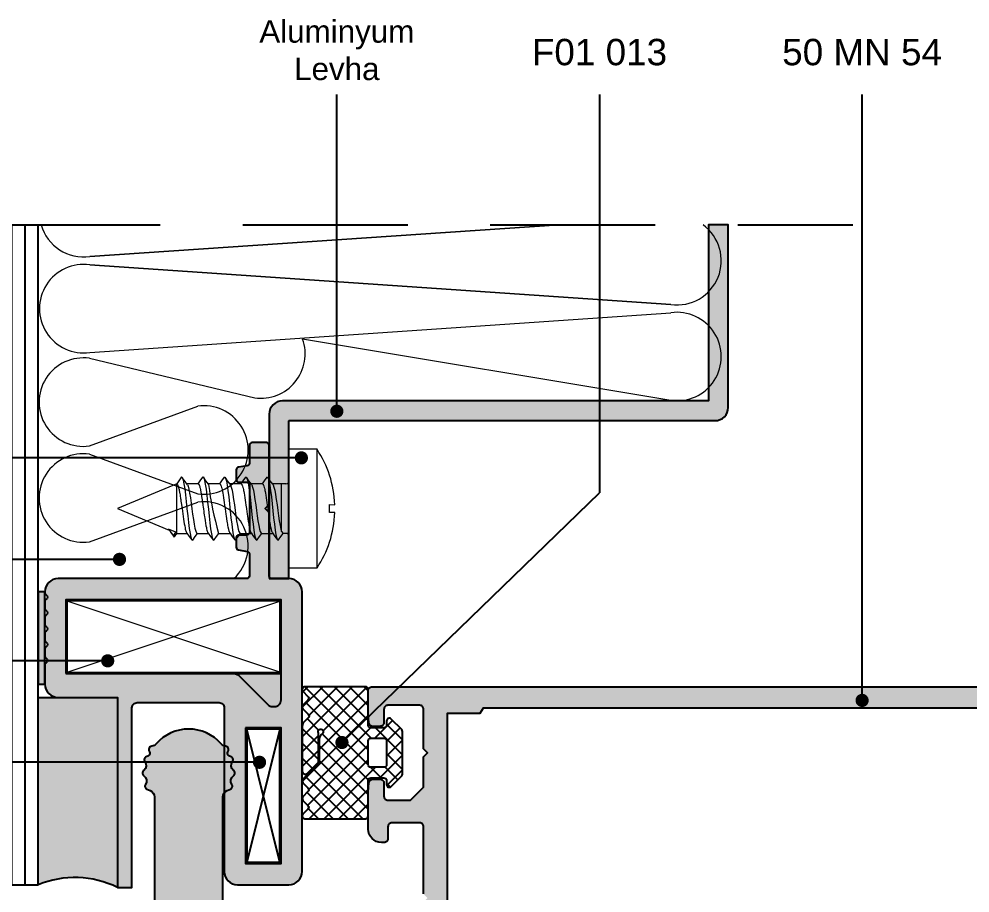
# Model space of a CAD drawing. Header units: millimetres. Extents: x 12 to 3612, y 18 to 315.
# Drawn here: x 2612 to 2684.1, y 175.8 to 242 of the extents above; entities that cross this region are included whole.
import ezdxf

# ---------------------------------------------------------------- set-up
doc = ezdxf.new("R2010")
doc.units = ezdxf.units.MM
doc.linetypes.add('HIDDEN', pattern=[0.375, 0.25, -0.125])
doc.linetypes.add('SLD-Katı', pattern=[0])
for name, color, linetype in [('1', 11, 'Continuous'), ('Aksesuar', 7, 'Continuous'), ('SILIKON-102', 6, 'Continuous')]:
    doc.layers.add(name, color=color, linetype=linetype)
doc.styles.get("Standard").update_dxf_attribs({"font": 'arial.ttf'})
doc.dimstyles.new('ISO-25', dxfattribs={"dimtxt": 2.5, "dimasz": 2.5, "dimexe": 1.25, "dimexo": 0.625, "dimtad": 1, "dimtxsty": 'Standard', "dimcen": 2.5, "dimadec": 0, "dimazin": 0, "dimtfac": 1, "dimtmove": 0, "dimatfit": 3, "dimfxl": 1, "dimarcsym": 0})

# ---------------------------------------------------------------- blocks, each defined once
blk = doc.blocks.new('13-3783')
blk.add_hatch(color=253).paths.add_polyline_path([(-27.802, 81.811), (-28.802, 81.811), (-29.302, 81.311), (-29.302, 77.611, -0.414214), (-29.602, 77.311), (-32.7, 77.311, 0.315302), (-32.982, 77.114), (-33.02, 77.008, -0.315302), (-33.302, 76.811), (-44.17, 76.811, -0.303347), (-44.632, 77.12), (-44.736, 77.37, 0.476353), (-45.108, 77.481, -0.413025), (-45.761, 77.602, 0.508248), (-46.165, 77.612, -0.413025), (-46.823, 77.526, 0.558158), (-47.221, 77.374, -0.523787), (-47.62, 77.196, 0.552805), (-47.999, 77.006, -0.193302), (-48.17, 76.675, 0.218563), (-49.302, 74.211, 0.218563), (-48.17, 71.746, -0.193302), (-47.999, 71.416, 0.552805), (-47.62, 71.226, -0.523787), (-47.221, 71.048, 0.558158), (-46.823, 70.896, -0.413025), (-46.165, 70.809, 0.508248), (-45.761, 70.82, -0.413025), (-45.108, 70.941, 0.476353), (-44.736, 71.052), (-44.632, 71.302, -0.303347), (-44.17, 71.611), (-22.802, 71.611, 0.414214), (-22.502, 71.911), (-22.502, 77.011, 0.414214), (-22.802, 77.311), (-25.302, 77.311, -0.414214), (-25.802, 77.811), (-25.802, 81.311), (-26.302, 81.811), (-27.202, 81.811), (-27.502, 81.511)])
at = {"color": 253}
blk.add_lwpolyline([(-22.502, 71.911), (-22.502, 77.011, 0.414214), (-22.802, 77.311), (-25.302, 77.311, -0.414214), (-25.802, 77.811), (-25.802, 81.311), (-26.302, 81.811), (-27.202, 81.811), (-27.502, 81.511), (-27.802, 81.811), (-28.802, 81.811), (-29.302, 81.311), (-29.302, 77.611, -0.414214), (-29.602, 77.311), (-32.7, 77.311, 0.315302), (-32.982, 77.114), (-33.02, 77.008, -0.315302), (-33.302, 76.811), (-44.17, 76.811, -0.303347), (-44.632, 77.12), (-44.736, 77.37, 0.476353), (-45.108, 77.481, -0.413025), (-45.761, 77.602, 0.508248), (-46.165, 77.612, -0.413025), (-46.823, 77.526, 0.558158), (-47.221, 77.374, -0.523787), (-47.62, 77.196, 0.552805), (-47.999, 77.006, -0.193302), (-48.17, 76.675, 0.218563), (-49.302, 74.211, 0.218563), (-48.17, 71.746, -0.193302), (-47.999, 71.416, 0.552805), (-47.62, 71.226, -0.523787), (-47.221, 71.048, 0.558158), (-46.823, 70.896, -0.413025), (-46.165, 70.809, 0.508248), (-45.761, 70.82, -0.413025), (-45.108, 70.941, 0.476353), (-44.736, 71.052), (-44.632, 71.302, -0.303347), (-44.17, 71.611), (-22.802, 71.611, 0.414214)], format="xyb", close=True, dxfattribs=at)
blk = doc.blocks.new('09-3100')
at = {"ltscale": 10}
h = blk.add_hatch(color=252, dxfattribs=at)
h.paths.add_polyline_path([(-11.344, 92.304), (-11.344, 96.204, 0.414214), (-12.344, 97.204), (-33.544, 97.204, 0.414214), (-34.544, 96.204), (-34.544, 94.903, -0.414214), (-34.744, 94.703), (-39.544, 94.704), (-39.844, 94.404), (-40.144, 94.704), (-44.644, 94.704, 0.414214), (-44.844, 94.504), (-44.844, 93.404, 0.414214), (-44.644, 93.204), (-43.288, 93.204, -0.36397), (-43.091, 93.038), (-42.973, 92.369, 0.36397), (-42.776, 92.204), (-42.044, 92.204, 0.414214), (-41.844, 92.404), (-41.844, 93.004, -0.414214), (-41.644, 93.204), (-38.044, 93.204, -0.414214), (-37.844, 93.004), (-37.844, 92.404, 0.414214), (-37.644, 92.204), (-36.911, 92.204, 0.36397), (-36.714, 92.369), (-36.596, 93.038, -0.36397), (-36.399, 93.204), (-34.744, 93.204, -0.414214), (-34.544, 93.004), (-34.544, 78.704, 0.414214), (-33.544, 77.704), (-33.49, 77.704, 0.267949), (-33.317, 77.804, -0.57735), (-32.97, 77.804, 0.267949), (-32.797, 77.704), (-32.29, 77.704, 0.267949), (-32.117, 77.804, -0.57735), (-31.77, 77.804, 0.267949), (-31.597, 77.704), (-31.09, 77.704, 0.267949), (-30.917, 77.804, -0.57735), (-30.57, 77.804, 0.267949), (-30.397, 77.704), (-29.89, 77.704, 0.267949), (-29.717, 77.804, -0.57735), (-29.37, 77.804, 0.267949), (-29.197, 77.704), (-28.69, 77.704, 0.267949), (-28.517, 77.804, -0.57735), (-28.17, 77.804, 0.267949), (-27.997, 77.704), (-26.544, 77.704, 0.414214), (-25.544, 78.704), (-25.544, 83.204), (-20.437, 83.204), (-17.429, 83.204), (-11.144, 83.204), (-11.144, 84.304), (-24.744, 84.304, -0.414214), (-25.144, 84.704), (-25.144, 90.904, -0.414214), (-24.744, 91.304), (-12.344, 91.304, 0.414214)])
h.paths.add_polyline_path([(-27.344, 79.304), (-27.344, 92.045, -0.198912), (-27.197, 92.398), (-24.99, 94.606, 0.198912), (-24.844, 94.959), (-24.844, 95.104, 0.414214), (-25.344, 95.604), (-32.944, 95.604), (-32.944, 79.304)], flags=16)
h.paths.add_polyline_path([(-23.244, 92.904), (-12.944, 92.904), (-12.944, 95.604), (-23.244, 95.604)], flags=16)
at = {"color": 252, "ltscale": 10}
blk.add_lwpolyline([(-34.744, 94.703), (-39.544, 94.704), (-39.844, 94.404), (-40.144, 94.704), (-44.644, 94.704, 0.414214), (-44.844, 94.504), (-44.844, 93.404, 0.414214), (-44.644, 93.204), (-43.288, 93.204, -0.36397), (-43.091, 93.038), (-42.973, 92.369, 0.36397), (-42.776, 92.204), (-42.044, 92.204, 0.414214), (-41.844, 92.404), (-41.844, 93.004, -0.414214), (-41.644, 93.204), (-38.044, 93.204, -0.414214), (-37.844, 93.004), (-37.844, 92.404, 0.414214), (-37.644, 92.204), (-36.911, 92.204, 0.36397), (-36.714, 92.369), (-36.596, 93.038, -0.36397), (-36.399, 93.204), (-34.744, 93.204, -0.414214), (-34.544, 93.004), (-34.544, 78.704, 0.414214), (-33.544, 77.704), (-33.49, 77.704, 0.267949), (-33.317, 77.804, -0.57735), (-32.97, 77.804, 0.267949), (-32.797, 77.704), (-32.29, 77.704, 0.267949), (-32.117, 77.804, -0.57735), (-31.77, 77.804, 0.267949), (-31.597, 77.704), (-31.09, 77.704, 0.267949), (-30.917, 77.804, -0.57735), (-30.57, 77.804, 0.267949), (-30.397, 77.704), (-29.89, 77.704, 0.267949), (-29.717, 77.804, -0.57735), (-29.37, 77.804, 0.267949), (-29.197, 77.704), (-28.69, 77.704, 0.267949), (-28.517, 77.804, -0.57735), (-28.17, 77.804, 0.267949), (-27.997, 77.704), (-26.544, 77.704, 0.414214), (-25.544, 78.704), (-25.544, 83.204), (-20.437, 83.204), (-17.429, 83.204), (-11.144, 83.204), (-11.144, 84.304), (-24.744, 84.304, -0.414214), (-25.144, 84.704), (-25.144, 90.904, -0.414214), (-24.744, 91.304), (-12.344, 91.304, 0.414214), (-11.344, 92.304), (-11.344, 96.204, 0.414214), (-12.344, 97.204), (-33.544, 97.204, 0.414214), (-34.544, 96.204), (-34.544, 94.903, -0.414214), (-34.744, 94.703)], format="xyb", dxfattribs=at)
blk.add_lwpolyline([(-27.344, 79.304), (-27.344, 92.045, -0.198912), (-27.197, 92.398), (-24.99, 94.606, 0.198912), (-24.844, 94.959), (-24.844, 95.104, 0.414214), (-25.344, 95.604), (-32.944, 95.604), (-32.944, 79.304)], format="xyb", close=True, dxfattribs=at)
blk.add_lwpolyline([(-23.244, 92.904), (-12.944, 92.904), (-12.944, 95.604), (-23.244, 95.604)], close=True, dxfattribs=at)
blk = doc.blocks.new('CAM (SP)')
at = {"layer": 'Aksesuar', "color": 143}
for p, q in [((-155.93, 108.948), (-205.93, 108.948)), ((-155.93, 102.948), (-155.93, 108.948)), ((-155.93, 107.948), (-205.93, 107.948)), ((-155.93, 106.948), (-205.93, 106.948)), ((-155.93, 105.948), (-205.93, 105.948)), ((-155.93, 104.948), (-205.93, 104.948)), ((-155.93, 103.948), (-205.93, 103.948)), ((-155.93, 102.948), (-205.93, 102.948))]:
    blk.add_line(p, q, dxfattribs=at)
blk = doc.blocks.new('TAŞ Y.1')
at = {"layer": '1', "color": 0, "linetype": 'ByBlock', "lineweight": 0}
for p, q in [((-202.903, 112.36), (-199.894, 156.387)), ((-199.894, 156.387), (-202.903, 112.36)), ((-196.261, 112.36), (-199.271, 156.391)), ((-192.628, 156.387), (-197.272, 128.481)), ((-203.526, 112.36), (-205.93, 147.93)), ((-205.93, 147.93), (-203.526, 112.36)), ((-195.819, 112.332), (-192.824, 124.856)), ((-189.177, 112.332), (-192.187, 120.542)), ((-188.554, 112.332), (-185.544, 120.542)), ((-181.912, 112.332), (-184.921, 120.542))]:
    blk.add_line(p, q, dxfattribs=at)
for centre, start, end in [((-203.215, 156.854), 352, 144.06874), ((-195.949, 156.854), 352, 188), ((-195.949, 156.854), 352, 188), ((-196.145, 125.323), 352, 109.64508), ((-196.145, 125.323), 352, 109.64508), ((-188.865, 121.004), 352, 188), ((-188.865, 121.004), 352, 188), ((-181.6, 121.004), 42.55337, 188), ((-206.847, 111.893), 285.87603, 8), ((-199.582, 111.893), 172, 8), ((-192.498, 111.865), 172, 8), ((-185.233, 111.865), 172, 8)]:
    blk.add_arc(centre, 3.353, start, end, dxfattribs=at)
blk = doc.blocks.new('ALM. LEVHA')
blk.add_hatch(color=251).paths.add_polyline_path([(-72.63, 116.018), (-72.63, 148.283, 0.414214), (-73.63, 149.283), (-87.464, 149.283), (-87.464, 147.783), (-74.13, 147.783), (-74.13, 115.498, 0.414214), (-73.13, 114.498), (-60.664, 114.498), (-60.664, 115.998), (-72.61, 115.998, -0.414214)])
blk.add_lwpolyline([(-60.664, 114.498), (-60.664, 115.998), (-72.61, 115.998, -0.414214), (-72.63, 116.018), (-72.63, 148.283, 0.414214), (-73.63, 149.283), (-87.464, 149.283), (-87.464, 147.783), (-74.13, 147.783), (-74.13, 115.498, 0.414214), (-73.13, 114.498)], format="xyb", close=True)
blk = doc.blocks.new('3086')
at = {"color": 0, "linetype": 'Continuous', "lineweight": 15}
for p, q in [((78.902, 111.298), (73.502, 95.198)), ((78.902, 95.198), (73.502, 111.298))]:
    blk.add_line(p, q, dxfattribs=at)
blk.add_lwpolyline([(78.902, 111.298), (73.502, 111.298), (73.502, 95.198), (78.902, 95.198)], close=True, dxfattribs=at)
blk = doc.blocks.new('V2 48 13')
at = {"color": 0, "linetype": 'SLD-Katı', "lineweight": 15}
for p, q in [((-30.842, 107.72), (-32.479, 103.804)), ((-28.964, 103.227), (-30.842, 107.72)), ((-32.41, 103.853), (-32.912, 103.48)), ((-32.639, 103.28), (-32.41, 103.853)), ((-32.474, 103.806), (-32.476, 103.803)), ((-32.986, 103.433), (-32.994, 103.426)), ((-32.975, 103.4), (-32.729, 103.22)), ((-32.633, 103.688), (-32.94, 103.466)), ((-32.912, 103.48), (-32.639, 103.28)), ((-32.717, 103.236), (-32.72, 103.227)), ((-32.72, 103.227), (-32.72, 102.442)), ((-32.72, 103.227), (-28.964, 103.227)), ((-28.443, 102.854), (-28.964, 103.227)), ((-28.964, 101.609), (-28.964, 102.466)), ((-32.72, 101.672), (-32.72, 100.824)), ((-28.964, 99.992), (-28.964, 100.84)), ((-32.72, 100.055), (-32.72, 99.183)), ((-28.964, 98.35), (-28.964, 99.198)), ((-32.72, 98.413), (-32.72, 97.566)), ((-28.964, 96.733), (-28.964, 97.581)), ((-32.72, 96.796), (-32.72, 95.948)), ((-28.964, 94.944), (-28.964, 95.963)), ((-32.567, 95.282), (-32.72, 95.154)), ((-32.72, 94.944), (-32.72, 95.154)), ((-32.567, 95.282), (-28.964, 95.282)), ((-35.335, 94.72), (-35.335, 92.593)), ((-35.335, 94.72), (-26.349, 94.72)), ((-26.349, 92.593), (-26.349, 94.72)), ((-35.335, 92.593), (-26.349, 92.593)), ((-33.381, 91.639), (-33.377, 91.644)), ((-31.139, 91.241), (-31.147, 91.644)), ((-30.538, 91.644), (-30.546, 91.241)), ((-28.308, 91.644), (-28.304, 91.639))]:
    blk.add_line(p, q, dxfattribs=at)
at = {"color": 0, "linetype": 'SLD-Katı', "lineweight": 15, "flags": 128}
for points in [[(-32.967, 103.4), (-32.988, 103.41), (-32.985, 103.442), (-32.912, 103.48)], [(-32.713, 103.235), (-32.701, 103.251), (-32.639, 103.28)], [(-28.964, 103.227), (-28.972, 103.204), (-29.005, 103.174), (-29.077, 103.137), (-29.172, 103.104), (-29.218, 103.091), (-29.259, 103.08), (-29.315, 103.067), (-29.388, 103.051), (-29.446, 103.039), (-29.502, 103.027), (-29.557, 103.017), (-29.609, 103.007), (-29.682, 102.994), (-29.818, 102.971), (-29.934, 102.952), (-30.023, 102.938), (-30.083, 102.929), (-30.147, 102.92), (-30.278, 102.901), (-30.412, 102.883), (-30.827, 102.824), (-31.038, 102.795), (-31.235, 102.768), (-31.443, 102.739), (-31.65, 102.708), (-31.997, 102.652), (-32.156, 102.622), (-32.3, 102.593), (-32.394, 102.572), (-32.465, 102.554), (-32.517, 102.539), (-32.547, 102.53), (-32.577, 102.519), (-32.612, 102.506), (-32.658, 102.484), (-32.67, 102.478), (-32.676, 102.474), (-32.689, 102.465), (-32.691, 102.463)], [(-28.443, 102.854), (-28.503, 102.796), (-28.683, 102.737), (-28.968, 102.681), (-29.35, 102.622), (-29.81, 102.563), (-30.314, 102.507), (-30.852, 102.448), (-31.389, 102.39), (-31.893, 102.333), (-32.35, 102.274), (-32.729, 102.216), (-33.01, 102.159), (-33.186, 102.1), (-33.242, 102.043), (-33.206, 102.011)], [(-32.691, 102.463), (-32.955, 102.271), (-33.219, 102.08)], [(-29.06, 102.403), (-29.152, 102.364), (-29.375, 102.308), (-29.674, 102.249), (-30.034, 102.191), (-30.429, 102.134), (-30.85, 102.075), (-31.27, 102.017), (-31.664, 101.96), (-32.022, 101.901), (-32.319, 101.843), (-32.539, 101.787), (-32.677, 101.727), (-32.719, 101.672)], [(-29.05, 102.403), (-28.795, 102.592), (-28.539, 102.781)], [(-33.221, 102.012), (-32.955, 101.819), (-32.72, 101.648)], [(-28.967, 101.609), (-28.971, 101.587), (-28.998, 101.56), (-29.124, 101.502), (-29.177, 101.485), (-29.236, 101.469), (-29.3, 101.453), (-29.392, 101.432), (-29.451, 101.42), (-29.475, 101.415), (-29.53, 101.404), (-29.608, 101.39), (-29.719, 101.37), (-29.868, 101.345), (-29.878, 101.343), (-29.884, 101.342), (-29.884, 101.342), (-29.884, 101.342), (-29.884, 101.342), (-29.884, 101.342), (-29.884, 101.342), (-29.884, 101.342), (-29.884, 101.342), (-29.884, 101.342), (-29.884, 101.342), (-29.887, 101.342), (-29.895, 101.341), (-29.915, 101.337), (-30.063, 101.315), (-30.33, 101.276), (-30.413, 101.265), (-30.468, 101.257), (-30.536, 101.248), (-30.616, 101.236), (-30.71, 101.223), (-30.896, 101.197), (-31.045, 101.177), (-31.182, 101.158), (-31.318, 101.139), (-31.455, 101.12), (-31.555, 101.105), (-31.734, 101.078), (-31.948, 101.043), (-32.142, 101.008), (-32.28, 100.98), (-32.383, 100.957), (-32.488, 100.93), (-32.553, 100.91), (-32.611, 100.889), (-32.665, 100.863), (-32.685, 100.85), (-32.691, 100.846)], [(-28.469, 101.274), (-28.733, 101.465), (-28.964, 101.633)], [(-28.481, 101.274), (-28.443, 101.232), (-28.512, 101.175), (-28.7, 101.116), (-28.993, 101.059), (-29.381, 101.001), (-29.845, 100.942), (-30.353, 100.885), (-30.892, 100.827), (-31.427, 100.768), (-31.928, 100.712), (-32.381, 100.653), (-32.752, 100.595), (-33.027, 100.538), (-33.194, 100.479), (-33.241, 100.422), (-33.204, 100.392)], [(-28.997, 100.816), (-28.733, 101.007), (-28.469, 101.199)], [(-32.691, 100.846), (-32.955, 100.654), (-33.219, 100.462)], [(-33.219, 100.393), (-32.955, 100.201), (-32.72, 100.031)], [(-28.472, 99.632), (-28.448, 99.579), (-28.543, 99.52), (-28.756, 99.462), (-29.07, 99.405), (-29.478, 99.346), (-29.954, 99.288), (-30.469, 99.231), (-31.011, 99.172), (-31.54, 99.115), (-32.032, 99.057), (-32.47, 98.998), (-32.82, 98.941), (-33.073, 98.883), (-33.215, 98.824), (-33.235, 98.768), (-33.205, 98.75)], [(-28.967, 99.968), (-28.97, 99.948), (-28.986, 99.929), (-28.996, 99.921), (-29.005, 99.915), (-29.03, 99.9), (-29.06, 99.885), (-29.138, 99.856), (-29.239, 99.826), (-29.3, 99.812), (-29.388, 99.792), (-29.432, 99.783), (-29.466, 99.776), (-29.545, 99.76), (-29.66, 99.739), (-29.814, 99.712), (-30.021, 99.68), (-30.2, 99.653), (-30.368, 99.63), (-30.573, 99.601), (-30.832, 99.565), (-31.081, 99.53), (-31.227, 99.51), (-31.292, 99.501), (-31.4, 99.486), (-31.626, 99.453), (-31.801, 99.426), (-31.919, 99.406), (-32.031, 99.387), (-32.119, 99.371), (-32.23, 99.349), (-32.394, 99.313), (-32.449, 99.3), (-32.492, 99.288), (-32.539, 99.274), (-32.586, 99.257), (-32.667, 99.221), (-32.686, 99.206)], [(-28.997, 99.174), (-28.734, 99.366), (-28.469, 99.558)], [(-28.469, 99.632), (-28.734, 99.824), (-28.964, 99.992)], [(-32.689, 99.206), (-32.953, 99.014), (-33.218, 98.822)], [(-33.218, 98.751), (-32.953, 98.559), (-32.72, 98.389)], [(-29.009, 99.174), (-29.043, 99.147), (-29.209, 99.089), (-29.455, 99.032), (-29.774, 98.973), (-30.147, 98.915), (-30.55, 98.858), (-30.974, 98.799), (-31.388, 98.742), (-31.774, 98.685), (-32.116, 98.625), (-32.391, 98.568), (-32.589, 98.511), (-32.699, 98.451), (-32.71, 98.413)], [(-28.472, 98.015), (-28.448, 97.961), (-28.543, 97.903), (-28.756, 97.844), (-29.07, 97.788), (-29.478, 97.729), (-29.954, 97.67), (-30.469, 97.614), (-31.011, 97.555), (-31.54, 97.497), (-32.032, 97.44), (-32.47, 97.381), (-32.82, 97.324), (-33.073, 97.266), (-33.215, 97.207), (-33.235, 97.15), (-33.205, 97.133)], [(-28.967, 98.35), (-28.97, 98.331), (-28.986, 98.312), (-28.996, 98.303), (-29.005, 98.297), (-29.03, 98.282), (-29.06, 98.268), (-29.138, 98.238), (-29.239, 98.209), (-29.3, 98.194), (-29.388, 98.174), (-29.432, 98.165), (-29.466, 98.158), (-29.545, 98.143), (-29.66, 98.122), (-29.814, 98.095), (-30.021, 98.062), (-30.2, 98.036), (-30.368, 98.012), (-30.573, 97.984), (-30.832, 97.948), (-31.081, 97.913), (-31.227, 97.892), (-31.292, 97.883), (-31.4, 97.868), (-31.626, 97.836), (-31.801, 97.808), (-31.919, 97.789), (-32.031, 97.769), (-32.119, 97.753), (-32.23, 97.732), (-32.394, 97.696), (-32.449, 97.682), (-32.492, 97.67), (-32.539, 97.656), (-32.586, 97.64), (-32.667, 97.603), (-32.686, 97.588)], [(-28.469, 98.015), (-28.734, 98.207), (-28.964, 98.374)], [(-32.689, 97.589), (-32.953, 97.396), (-33.218, 97.204)], [(-29.009, 97.557), (-29.043, 97.53), (-29.209, 97.471), (-29.455, 97.415), (-29.774, 97.356), (-30.147, 97.298), (-30.55, 97.241), (-30.974, 97.182), (-31.388, 97.124), (-31.774, 97.067), (-32.116, 97.008), (-32.391, 96.951), (-32.589, 96.893), (-32.699, 96.834), (-32.71, 96.796)], [(-28.997, 97.557), (-28.734, 97.748), (-28.469, 97.94)], [(-33.218, 97.133), (-32.953, 96.941), (-32.72, 96.772)], [(-28.967, 96.733), (-28.97, 96.713), (-28.986, 96.694), (-28.996, 96.686), (-29.005, 96.68), (-29.03, 96.665), (-29.06, 96.65), (-29.138, 96.621), (-29.239, 96.591), (-29.3, 96.577), (-29.388, 96.557), (-29.432, 96.548), (-29.466, 96.541), (-29.545, 96.525), (-29.66, 96.504), (-29.814, 96.477), (-30.021, 96.445), (-30.2, 96.418), (-30.368, 96.395), (-30.573, 96.366), (-30.832, 96.33), (-31.081, 96.295), (-31.227, 96.275), (-31.292, 96.266), (-31.4, 96.251), (-31.626, 96.218), (-31.801, 96.191), (-31.919, 96.171), (-32.031, 96.152), (-32.119, 96.136), (-32.23, 96.114), (-32.394, 96.078), (-32.449, 96.065), (-32.492, 96.053), (-32.539, 96.039), (-32.586, 96.022), (-32.667, 95.986), (-32.686, 95.971)], [(-28.469, 96.397), (-28.734, 96.589), (-28.964, 96.757)], [(-28.472, 96.397), (-28.448, 96.344), (-28.543, 96.285), (-28.756, 96.226), (-29.07, 96.17), (-29.478, 96.111), (-29.954, 96.053), (-30.469, 95.996), (-31.011, 95.937), (-31.54, 95.88), (-32.032, 95.822), (-32.47, 95.763), (-32.82, 95.706), (-33.073, 95.648), (-33.215, 95.589), (-33.235, 95.533), (-33.205, 95.515)], [(-32.689, 95.971), (-32.953, 95.779), (-33.218, 95.587)], [(-28.997, 95.939), (-29.043, 95.912), (-29.209, 95.854), (-29.455, 95.797), (-29.774, 95.738), (-30.147, 95.68), (-30.55, 95.623), (-30.974, 95.564), (-31.388, 95.507), (-31.774, 95.45), (-32.116, 95.39), (-32.391, 95.333), (-32.567, 95.282)], [(-28.997, 95.939), (-28.734, 96.131), (-28.469, 96.323)], [(-33.218, 95.516), (-32.953, 95.324), (-32.72, 95.154)]]:
    blk.add_lwpolyline(points, dxfattribs=at)
at = {"color": 0, "linetype": 'SLD-Katı', "lineweight": 15}
for centre, radius, start, end in [((-25.854, 76.023), 24.992, 97.24383, 105.936), ((-32.945, 94.944), 0.225, 270, 0), ((-28.74, 94.944), 0.225, 180, 270), ((-30.842, 99.318), 8.088, 236.25101, 251.70763), ((-30.842, 99.318), 8.088, 288.29237, 303.74899), ((-30.842, 99.312), 8.076, 251.71055, 267.89437), ((-30.842, 101.41), 9.771, 268.2145, 271.7855), ((-30.842, 99.312), 8.076, 272.10563, 288.28945)]:
    blk.add_arc(centre, radius, start, end, dxfattribs=at)
blk = doc.blocks.new('G01024')
at = {"color": 0}
for p, q in [((-23.191, 106.901), (-25.691, 96.801)), ((-23.191, 96.801), (-25.691, 106.901))]:
    blk.add_line(p, q, dxfattribs=at)
blk.add_lwpolyline([(-23.191, 106.901), (-25.691, 106.901), (-25.691, 96.801), (-23.191, 96.801)], close=True, dxfattribs=at)
blk = doc.blocks.new('50MN54')
at = {"ltscale": 10}
h = blk.add_hatch(color=252, dxfattribs=at)
edge = h.paths.add_edge_path()
edge.add_line((241.825, -266.783), (241.825, -271.183))
edge.add_arc((241.525, -271.183), 0.3, -90, 0, ccw=False)
edge.add_line((241.525, -271.483), (240.273, -271.483))
edge.add_arc((240.273, -271.183), 0.3, 225, 270, ccw=False)
edge.add_line((240.061, -271.395), (239.737, -271.071))
edge.add_arc((239.525, -271.283), 0.3, 45, 134.99996)
edge.add_line((239.312, -271.071), (238.937, -271.447))
edge.add_arc((238.725, -271.227), 0.305, 225.9889, 314.0111, ccw=False)
edge.add_line((238.512, -271.447), (238.137, -271.071))
edge.add_arc((237.925, -271.283), 0.3, 44.99998, 134.99998)
edge.add_line((237.712, -271.071), (237.337, -271.447))
edge.add_arc((237.125, -271.235), 0.3, 225.00002, 315.00002, ccw=False)
edge.add_line((236.912, -271.447), (236.537, -271.071))
edge.add_arc((236.325, -271.283), 0.3, 44.99998, 134.99998)
edge.add_line((236.112, -271.071), (235.737, -271.447))
edge.add_arc((235.525, -271.235), 0.3, 225.00002, 315.00002, ccw=False)
edge.add_line((235.312, -271.447), (234.937, -271.071))
edge.add_arc((234.725, -271.283), 0.3, 44.99998, 134.99998)
edge.add_line((234.512, -271.071), (234.137, -271.447))
edge.add_arc((233.925, -271.235), 0.3, 225.00002, 315.00002, ccw=False)
edge.add_line((233.712, -271.447), (233.337, -271.071))
edge.add_arc((233.125, -271.283), 0.3, 44.99998, 134.99998)
edge.add_line((232.912, -271.071), (232.537, -271.447))
edge.add_arc((232.325, -271.235), 0.3, 225.00002, 315.00002, ccw=False)
edge.add_line((232.112, -271.447), (231.737, -271.071))
edge.add_arc((231.525, -271.283), 0.3, 44.99998, 134.99998)
edge.add_line((231.312, -271.071), (229.988, -272.395))
edge.add_arc((229.776, -272.183), 0.3, 270, 315, ccw=False)
edge.add_line((229.776, -272.483), (228.825, -272.483))
edge.add_arc((228.825, -272.283), 0.2, 180, 270, ccw=False)
edge.add_line((228.625, -272.283), (228.625, -272.083))
edge.add_arc((228.325, -272.083), 0.3, 359.99994, 450)
edge.add_line((228.325, -271.783), (227.925, -271.783))
edge.add_arc((227.925, -272.083), 0.3, 90, 180)
edge.add_line((227.625, -272.083), (227.625, -272.842))
edge.add_arc((227.925, -272.842), 0.3, 180, 224.99995)
edge.add_line((227.712, -273.054), (228.054, -273.395))
edge.add_arc((228.266, -273.183), 0.3, 224.99995, 270)
edge.add_line((228.266, -273.483), (231.706, -273.483))
edge.add_line((231.706, -273.483), (232.025, -272.983))
edge.add_line((232.025, -272.983), (232.343, -273.483))
edge.add_line((232.343, -273.483), (233.225, -273.483))
edge.add_line((233.225, -273.483), (233.225, -275.183))
edge.add_line((233.225, -275.183), (233.525, -275.483))
edge.add_line((233.525, -275.483), (233.225, -275.783))
edge.add_line((233.225, -275.783), (233.225, -277.483))
edge.add_line((233.225, -277.483), (232.906, -277.983))
edge.add_line((232.906, -277.983), (232.587, -277.483))
edge.add_line((232.587, -277.483), (231.425, -277.483))
edge.add_line((231.425, -277.483), (231.106, -277.983))
edge.add_line((231.106, -277.983), (230.787, -277.483))
edge.add_line((230.787, -277.483), (228.266, -277.483))
edge.add_arc((228.266, -277.783), 0.3, 90, 135.00005)
edge.add_line((228.054, -277.571), (227.712, -277.913))
edge.add_arc((227.925, -278.125), 0.3, 135.00005, 180)
edge.add_line((227.625, -278.125), (227.625, -278.883))
edge.add_arc((227.925, -278.883), 0.3, 180, 270)
edge.add_line((227.925, -279.183), (228.325, -279.183))
edge.add_arc((228.325, -278.883), 0.3, 270, 360.00006)
edge.add_line((228.625, -278.883), (228.625, -278.783))
edge.add_arc((228.925, -278.783), 0.3, 90, 180.00006, ccw=False)
edge.add_line((228.925, -278.483), (229.776, -278.483))
edge.add_arc((229.776, -278.783), 0.3, 45, 90, ccw=False)
edge.add_line((229.988, -278.571), (231.312, -279.895))
edge.add_arc((231.525, -279.683), 0.3, 225.00002, 315.00002)
edge.add_line((231.737, -279.895), (232.112, -279.52))
edge.add_arc((232.325, -279.732), 0.3, 44.99998, 134.99998, ccw=False)
edge.add_line((232.537, -279.52), (232.912, -279.895))
edge.add_arc((233.125, -279.683), 0.3, 225.00002, 315.00002)
edge.add_line((233.337, -279.895), (233.712, -279.52))
edge.add_arc((233.925, -279.732), 0.3, 44.99998, 134.99998, ccw=False)
edge.add_line((234.137, -279.52), (234.512, -279.895))
edge.add_arc((234.725, -279.683), 0.3, 225.00002, 315.00002)
edge.add_line((234.937, -279.895), (235.312, -279.52))
edge.add_arc((235.525, -279.732), 0.3, 44.99998, 134.99998, ccw=False)
edge.add_line((235.737, -279.52), (236.112, -279.895))
edge.add_arc((236.325, -279.683), 0.3, 225.00002, 315.00002)
edge.add_line((236.537, -279.895), (236.912, -279.52))
edge.add_arc((237.125, -279.732), 0.3, 44.99998, 134.99998, ccw=False)
edge.add_line((237.337, -279.52), (237.712, -279.895))
edge.add_arc((237.925, -279.683), 0.3, 225.00002, 315.00002)
edge.add_line((238.137, -279.895), (238.512, -279.52))
edge.add_arc((238.725, -279.739), 0.305, 45.9889, 134.0111, ccw=False)
edge.add_line((238.937, -279.52), (239.312, -279.895))
edge.add_arc((239.525, -279.683), 0.3, 225.00004, 315)
edge.add_line((239.737, -279.895), (240.061, -279.571))
edge.add_arc((240.273, -279.783), 0.3, 90, 135, ccw=False)
edge.add_line((240.273, -279.483), (241.525, -279.483))
edge.add_arc((241.525, -279.783), 0.3, 0, 90, ccw=False)
edge.add_line((241.825, -279.783), (241.825, -284.183))
edge.add_line((241.825, -284.183), (242.125, -284.483))
edge.add_line((242.125, -284.483), (241.825, -284.783))
edge.add_line((241.825, -284.783), (241.825, -289.883))
edge.add_arc((241.525, -289.883), 0.3, -90, 0, ccw=False)
edge.add_line((241.525, -290.183), (239.425, -290.183))
edge.add_arc((239.425, -289.883), 0.3, 180, 270, ccw=False)
edge.add_line((239.125, -289.883), (239.125, -288.983))
edge.add_arc((238.825, -288.983), 0.3, 360, 450)
edge.add_line((238.825, -288.683), (238.625, -288.683))
edge.add_arc((238.625, -289.683), 1, 90, 180)
edge.add_line((237.625, -289.683), (237.625, -292.488))
edge.add_arc((237.925, -292.488), 0.3, 180.01547, 185)
edge.add_line((237.626, -292.514), (237.687, -293.209))
edge.add_arc((237.986, -293.183), 0.3, 185, 270)
edge.add_line((237.986, -293.483), (238.525, -293.483))
edge.add_arc((238.525, -293.183), 0.3, 270, 360)
edge.add_line((238.825, -293.183), (238.825, -292.183))
edge.add_arc((239.125, -292.183), 0.3, 90, 180, ccw=False)
edge.add_line((239.125, -291.883), (240.825, -291.883))
edge.add_line((240.825, -291.883), (241.825, -292.883))
edge.add_line((241.825, -292.883), (241.825, -295.183))
edge.add_line((241.825, -295.183), (242.125, -295.483))
edge.add_line((242.125, -295.483), (241.825, -295.783))
edge.add_line((241.825, -295.783), (241.825, -298.783))
edge.add_arc((241.525, -298.783), 0.3, -90, 0, ccw=False)
edge.add_line((241.525, -299.083), (239.125, -299.083))
edge.add_arc((239.125, -298.783), 0.3, 180, 270, ccw=False)
edge.add_line((238.825, -298.783), (238.825, -297.783))
edge.add_arc((238.525, -297.783), 0.3, 360, 450)
edge.add_line((238.525, -297.483), (237.986, -297.483))
edge.add_arc((237.986, -297.783), 0.3, 90, 175.05259)
edge.add_line((237.687, -297.757), (237.626, -298.47))
edge.add_arc((237.925, -298.496), 0.3, 175.05259, 180)
edge.add_line((237.625, -298.496), (237.625, -300.183))
edge.add_arc((237.925, -300.183), 0.3, 180, 270)
edge.add_line((237.925, -300.483), (342.325, -300.483))
edge.add_arc((342.325, -300.183), 0.3, 270, 360)
edge.add_line((342.625, -300.183), (342.625, -250.783))
edge.add_arc((342.325, -250.783), 0.3, 360, 450)
edge.add_line((342.325, -250.483), (237.925, -250.483))
edge.add_arc((237.925, -250.783), 0.3, 90, 180)
edge.add_line((237.625, -250.783), (237.625, -252.479))
edge.add_arc((237.925, -252.479), 0.3, 180, 184.99999)
edge.add_line((237.626, -252.505), (237.687, -253.209))
edge.add_arc((237.986, -253.183), 0.3, 184.99999, 270)
edge.add_line((237.986, -253.483), (238.525, -253.483))
edge.add_arc((238.525, -253.183), 0.3, 270, 360)
edge.add_line((238.825, -253.183), (238.825, -252.183))
edge.add_arc((239.125, -252.183), 0.3, 90, 180, ccw=False)
edge.add_line((239.125, -251.883), (241.525, -251.883))
edge.add_arc((241.525, -252.183), 0.3, 0, 90, ccw=False)
edge.add_line((241.825, -252.183), (241.825, -255.183))
edge.add_line((241.825, -255.183), (242.125, -255.483))
edge.add_line((242.125, -255.483), (241.825, -255.783))
edge.add_line((241.825, -255.783), (241.825, -258.083))
edge.add_line((241.825, -258.083), (240.825, -259.083))
edge.add_line((240.825, -259.083), (239.125, -259.083))
edge.add_arc((239.125, -258.783), 0.3, 180, 270, ccw=False)
edge.add_line((238.825, -258.783), (238.825, -257.783))
edge.add_arc((238.525, -257.783), 0.3, 360, 450)
edge.add_line((238.525, -257.483), (237.986, -257.483))
edge.add_arc((237.986, -257.783), 0.3, 90, 175)
edge.add_line((237.687, -257.757), (237.626, -258.453))
edge.add_arc((237.925, -258.479), 0.3, 175, 179.98453)
edge.add_line((237.625, -258.479), (237.625, -261.283))
edge.add_arc((238.625, -261.283), 1, 180, 270)
edge.add_line((238.625, -262.283), (238.825, -262.283))
edge.add_arc((238.825, -261.983), 0.3, 270, 360)
edge.add_line((239.125, -261.983), (239.125, -261.083))
edge.add_arc((239.425, -261.083), 0.3, 90, 180, ccw=False)
edge.add_line((239.425, -260.783), (241.525, -260.783))
edge.add_arc((241.525, -261.083), 0.3, 0, 90, ccw=False)
edge.add_line((241.825, -261.083), (241.825, -266.183))
edge.add_line((241.825, -266.183), (242.125, -266.483))
edge.add_line((242.125, -266.483), (241.825, -266.783))
edge = h.paths.add_edge_path(flags=16)
edge.add_line((239.462, -273.483), (239.143, -272.983))
edge.add_line((239.143, -272.983), (238.825, -273.483))
edge.add_line((238.825, -273.483), (237.662, -273.483))
edge.add_line((237.662, -273.483), (237.343, -272.983))
edge.add_line((237.343, -272.983), (237.025, -273.483))
edge.add_line((237.025, -273.483), (235.862, -273.483))
edge.add_line((235.862, -273.483), (235.543, -272.983))
edge.add_line((235.543, -272.983), (235.225, -273.483))
edge.add_line((235.225, -273.483), (235.225, -277.483))
edge.add_line((235.225, -277.483), (236.206, -277.483))
edge.add_line((236.206, -277.483), (236.525, -277.983))
edge.add_line((236.525, -277.983), (236.843, -277.483))
edge.add_line((236.843, -277.483), (238.006, -277.483))
edge.add_line((238.006, -277.483), (238.325, -277.983))
edge.add_line((238.325, -277.983), (238.643, -277.483))
edge.add_line((238.643, -277.483), (239.806, -277.483))
edge.add_line((239.806, -277.483), (240.125, -277.983))
edge.add_line((240.125, -277.983), (240.443, -277.483))
edge.add_line((240.443, -277.483), (241.325, -277.483))
edge.add_arc((241.325, -276.983), 0.5, 270, 360)
edge.add_line((241.825, -276.983), (241.825, -273.983))
edge.add_arc((241.325, -273.983), 0.5, 0, 90)
edge.add_line((241.325, -273.483), (239.462, -273.483))
edge = h.paths.add_edge_path(flags=16)
edge.add_line((243.625, -252.483), (243.625, -298.483))
edge.add_line((243.625, -298.483), (246.125, -298.483))
edge.add_line((246.125, -298.483), (246.355, -298.883))
edge.add_line((246.355, -298.883), (323.394, -298.883))
edge.add_line((323.394, -298.883), (323.625, -298.483))
edge.add_line((323.625, -298.483), (326.125, -298.483))
edge.add_line((326.125, -298.483), (326.125, -295.783))
edge.add_arc((326.425, -295.783), 0.3, 90, 180, ccw=False)
edge.add_line((326.425, -295.483), (327.325, -295.483))
edge.add_arc((327.325, -295.783), 0.3, 0, 90, ccw=False)
edge.add_line((327.625, -295.783), (327.625, -298.483))
edge.add_line((327.625, -298.483), (329.625, -298.483))
edge.add_line((329.625, -298.483), (329.855, -298.883))
edge.add_line((329.855, -298.883), (338.394, -298.883))
edge.add_line((338.394, -298.883), (338.625, -298.483))
edge.add_line((338.625, -298.483), (340.625, -298.483))
edge.add_line((340.625, -298.483), (340.625, -295.983))
edge.add_line((340.625, -295.983), (341.025, -295.752))
edge.add_line((341.025, -295.752), (341.025, -279.599))
edge.add_line((341.025, -279.599), (340.625, -279.368))
edge.add_line((340.625, -279.368), (340.625, -276.483))
edge.add_line((340.625, -276.483), (338.308, -276.402))
edge.add_arc((338.298, -276.702), 0.3, 88, 181.99994)
edge.add_line((337.998, -276.713), (338.021, -277.373))
edge.add_arc((337.721, -277.383), 0.3, -124.00004, 1.99994, ccw=False)
edge.add_line((337.553, -277.632), (336.557, -276.96))
edge.add_arc((336.725, -276.711), 0.3, 180, 235.99996, ccw=False)
edge.add_line((336.425, -276.711), (336.425, -274.255))
edge.add_arc((336.725, -274.255), 0.3, 124.00004, 180, ccw=False)
edge.add_line((336.557, -274.007), (337.553, -273.335))
edge.add_arc((337.721, -273.583), 0.3, -1.99994, 124.00004, ccw=False)
edge.add_line((338.021, -273.594), (337.998, -274.254))
edge.add_arc((338.298, -274.264), 0.3, 178.00006, 272)
edge.add_line((338.308, -274.564), (340.625, -274.483))
edge.add_line((340.625, -274.483), (340.625, -271.599))
edge.add_line((340.625, -271.599), (341.025, -271.368))
edge.add_line((341.025, -271.368), (341.025, -266.849))
edge.add_line((341.025, -266.849), (340.675, -266.646))
edge.add_arc((340.825, -266.387), 0.3, 120, 240, ccw=False)
edge.add_line((340.675, -266.127), (340.875, -266.011))
edge.add_arc((340.725, -265.752), 0.3, 300, 420)
edge.add_line((340.875, -265.492), (340.675, -265.376))
edge.add_arc((340.825, -265.117), 0.3, 120, 240, ccw=False)
edge.add_line((340.675, -264.857), (340.875, -264.741))
edge.add_arc((340.725, -264.481), 0.3, 300, 420)
edge.add_line((340.875, -264.222), (340.675, -264.106))
edge.add_arc((340.825, -263.846), 0.3, 120, 240, ccw=False)
edge.add_line((340.675, -263.587), (340.875, -263.471))
edge.add_arc((340.725, -263.211), 0.3, 300, 420)
edge.add_line((340.875, -262.951), (340.675, -262.836))
edge.add_arc((340.825, -262.576), 0.3, 120, 240, ccw=False)
edge.add_line((340.675, -262.316), (341.025, -262.114))
edge.add_line((341.025, -262.114), (341.025, -255.214))
edge.add_line((341.025, -255.214), (340.625, -254.983))
edge.add_line((340.625, -254.983), (340.625, -252.483))
edge.add_line((340.625, -252.483), (338.625, -252.483))
edge.add_line((338.625, -252.483), (338.394, -252.083))
edge.add_line((338.394, -252.083), (329.855, -252.083))
edge.add_line((329.855, -252.083), (329.625, -252.483))
edge.add_line((329.625, -252.483), (327.625, -252.483))
edge.add_line((327.625, -252.483), (327.625, -255.183))
edge.add_arc((327.325, -255.183), 0.3, -90, 0, ccw=False)
edge.add_line((327.325, -255.483), (326.425, -255.483))
edge.add_arc((326.425, -255.183), 0.3, 180, 270, ccw=False)
edge.add_line((326.125, -255.183), (326.125, -252.483))
edge.add_line((326.125, -252.483), (323.625, -252.483))
edge.add_line((323.625, -252.483), (323.394, -252.083))
edge.add_line((323.394, -252.083), (246.355, -252.083))
edge.add_line((246.355, -252.083), (246.125, -252.483))
edge.add_line((246.125, -252.483), (243.625, -252.483))
at = {"color": 252, "ltscale": 10}
blk.add_lwpolyline([(241.825, -284.783), (241.825, -289.883, -0.414214), (241.525, -290.183), (239.425, -290.183, -0.414214), (239.125, -289.883), (239.125, -288.983, 0.414214), (238.825, -288.683), (238.625, -288.683, 0.414214), (237.625, -289.683), (237.625, -292.488, 0.021753), (237.626, -292.514), (237.687, -293.209, 0.388879), (237.986, -293.483), (238.525, -293.483, 0.414214), (238.825, -293.183), (238.825, -292.183, -0.414214), (239.125, -291.883), (240.825, -291.883), (241.825, -292.883), (241.825, -295.183), (242.125, -295.483), (241.825, -295.783), (241.825, -298.783, -0.414214), (241.525, -299.083), (239.125, -299.083, -0.414214), (238.825, -298.783), (238.825, -297.783, 0.414214), (238.525, -297.483), (237.986, -297.483, 0.389143), (237.687, -297.757), (237.626, -298.47, 0.02159), (237.625, -298.496), (237.625, -300.183, 0.414214), (237.925, -300.483), (342.325, -300.483, 0.414214)], format="xyb", dxfattribs=at)
blk.add_lwpolyline([(323.394, -252.083), (246.355, -252.083), (246.125, -252.483), (243.625, -252.483), (243.625, -298.483), (246.125, -298.483), (246.355, -298.883), (323.394, -298.883)], dxfattribs=at)
blk = doc.blocks.new('F01013')
h = blk.add_hatch()
h.set_pattern_fill('ANSI37', color=35, scale=0.25, angle=270, style=0)
h.set_pattern_definition([(315, (334.0763, -2308.7143), (0.561266, 0.561266), []), (45, (334.0763, -2308.7143), (-0.561266, 0.561266), [])])
h.paths.add_polyline_path([(807.354, -132.913), (807.354, -128.313, 0.414214), (807.154, -128.113), (804.454, -128.113, -0.414214), (804.254, -127.913), (804.254, -126.913, -0.414214), (804.454, -126.713), (804.771, -126.713, 0.668179), (804.912, -126.372), (804.112, -125.572, 0.198912), (803.971, -125.513), (800.736, -125.513, 0.198912), (800.595, -125.572), (799.795, -126.372, 0.668178), (799.936, -126.713), (800.254, -126.713, -0.414214), (800.454, -126.913), (800.454, -127.913, -0.414214), (800.254, -128.113), (797.554, -128.113, 0.414214), (797.354, -128.313), (797.354, -132.913, 0.668179), (797.695, -133.055), (798.078, -132.672, -0.414213), (798.361, -132.672), (798.744, -133.055, 0.414214), (799.026, -133.055), (799.43, -132.651, -0.414213), (799.713, -132.651), (800.096, -133.033, 0.138303), (800.46, -133.113), (803.771, -133.113, 0.602433), (803.912, -132.745), (803.054, -131.887), (800.854, -131.887, -2.276718), (800.918, -131.599, 0.245393), (801.328, -131.813), (803.025, -131.813, -0.198912), (803.167, -131.872), (804.349, -133.055, 0.414214), (804.632, -133.055), (805.015, -132.672, -0.414213), (805.298, -132.672), (805.681, -133.055, 0.414214), (805.964, -133.055), (806.346, -132.672, -0.414213), (806.629, -132.672), (807.012, -133.055, 0.668179)])
h.paths.add_polyline_path([(801.254, -127.913), (801.254, -126.913, -0.414214), (801.454, -126.713), (803.254, -126.713, -0.414214), (803.454, -126.913), (803.454, -127.913, -0.414214), (803.254, -128.113), (801.454, -128.113, -0.414214)], flags=16)
at = {"color": 35}
for points in [[(807.354, -132.913), (807.354, -128.313, 0.414214), (807.154, -128.113), (804.454, -128.113, -0.414214), (804.254, -127.913), (804.254, -126.913, -0.414214), (804.454, -126.713), (804.771, -126.713, 0.668179), (804.912, -126.372), (804.112, -125.572, 0.198912), (803.971, -125.513), (800.736, -125.513, 0.198912), (800.595, -125.572), (799.795, -126.372, 0.668178), (799.936, -126.713), (800.254, -126.713, -0.414214), (800.454, -126.913), (800.454, -127.913, -0.414214), (800.254, -128.113), (797.554, -128.113, 0.414214), (797.354, -128.313), (797.354, -132.913, 0.668179), (797.695, -133.055), (798.078, -132.672, -0.414213), (798.361, -132.672), (798.744, -133.055, 0.414214), (799.026, -133.055), (799.43, -132.651, -0.414213), (799.713, -132.651), (800.096, -133.033, 0.138303), (800.46, -133.113), (803.771, -133.113, 0.602433), (803.912, -132.745), (803.054, -131.887), (800.854, -131.887, -2.276718), (800.918, -131.599, 0.245393), (801.328, -131.813), (803.025, -131.813, -0.198912), (803.167, -131.872), (804.349, -133.055, 0.414214), (804.632, -133.055), (805.015, -132.672, -0.414213), (805.298, -132.672), (805.681, -133.055, 0.414214), (805.964, -133.055), (806.346, -132.672, -0.414213), (806.629, -132.672), (807.012, -133.055, 0.668179)], [(801.254, -127.913), (801.254, -126.913, -0.414214), (801.454, -126.713), (803.254, -126.713, -0.414214), (803.454, -126.913), (803.454, -127.913, -0.414214), (803.254, -128.113), (801.454, -128.113, -0.414214)]]:
    blk.add_lwpolyline(points, format="xyb", close=True, dxfattribs=at)

msp = doc.modelspace()

# ---------------------------------------------------------------- hatches: boundary and pattern name
for points in [[(2613.973, 198.579), (2613.473, 198.579), (2613.473, 191.579), (2613.973, 191.579)], [(2631.873, 190.379), (2631.873, 192.379), (2628.314, 192.379, -0.198912), (2628.667, 192.233), (2630.874, 190.026, 0.198912), (2631.228, 189.879), (2631.373, 189.879, 0.414214)]]:
    msp.add_hatch(color=0).paths.add_polyline_path(points)
h = msp.add_hatch(color=0)
edge = h.paths.add_edge_path()
edge.add_line((2619.473, 190.579), (2619.473, 176.179))
edge.add_arc((2616.251, 169.625), 7.304, 63.82535, 112.35622)
edge.add_line((2613.473, 176.379), (2613.473, 190.579))
edge.add_line((2613.473, 190.579), (2619.473, 190.579))

# ---------------------------------------------------------------- linework, layer by layer
at = {"color": 0, "ltscale": 0.5}
msp.add_line((2656, 236.254), (2656, 206.067), dxfattribs=at)
at = {"linetype": 'HIDDEN', "ltscale": 50}
msp.add_line((2591.473, 226.379), (2675.198, 226.379), dxfattribs=at)
msp.add_line((2628.314, 192.379), (2631.873, 192.379))
at = {"color": 0}
msp.add_lwpolyline([(2613.973, 198.579), (2613.473, 198.579), (2613.473, 191.579), (2613.973, 191.579)], close=True, dxfattribs=at)
at = {"layer": 'SILIKON-102', "color": 0}
msp.add_lwpolyline([(2619.473, 190.579), (2619.473, 176.179, 0.214979), (2613.473, 176.379), (2613.473, 190.579)], format="xyb", close=True, dxfattribs=at)

# ---------------------------------------------------------------- block references
for name, p, rotation in [('CAM (SP)', (2504.524, 20.45), 270), ('TAŞ Y.1', (2505.024, 20.45), 270), ('ALM. LEVHA', (2516.475, 138.916), 270), ('09-3100', (2536.269, 165.036), 270), ('V2 48 13', (2727.192, 235.722), 90.00000000000007), ('3086', (2520.475, 271.381), 270), ('F01013', (2766.586, 988.733), 270), ('13-3783', (2550.662, 138.878), 270)]:
    msp.add_blockref(name, p, dxfattribs=dict(rotation=rotation))
at = {"xscale": -1, "rotation": 180}
msp.add_blockref('50MN54', (2400.848, -109.104), dxfattribs=at)
msp.add_blockref('G01024', (2654.964, 81.279))

# ---------------------------------------------------------------- texts
at = {"color": 0, "ltscale": 0.5, "width": 17.3969}
for s, insert, char_height, attachment_point in [('{\\pxqc;\\fArial|b0|i0|c162|p34;Aluminyum \\PLevha}', (2627.4, 237.327), 1.7, 7), ('{\\pxqc;\\fArial|b0|i0|c162|p34;F01 013}', (2664.698, 238.444), 2, 9), ('{\\pxqc;\\fArial|b0|i0|c162|p34;50 MN 54}', (2684.599, 238.444), 2, 9)]:
    msp.add_mtext(s, dxfattribs=dict(at, insert=insert, char_height=char_height, attachment_point=attachment_point))

# ---------------------------------------------------------------- leaders
at = {"color": 0, "ltscale": 0.5}
for points in [[(2636.099, 212.256), (2636.099, 236.254)], [(2675.901, 190.346), (2675.901, 236.254)], [(2633.413, 208.723), (2585.094, 208.723)], [(2636.489, 187.158), (2656, 206.067)], [(2619.632, 201.034), (2585.094, 201.034)], [(2618.737, 193.346), (2585.094, 193.346)], [(2618.737, 193.346), (2585.094, 193.346)], [(2630.244, 185.657), (2585.094, 185.657)]]:
    msp.add_leader(points, dimstyle='ISO-25', override={"dimscale": 2, "dimasz": 0.5, "dimclre": 140, "dimldrblk": 'Dot'}, dxfattribs=at)

doc.saveas('drawing.dxf')
